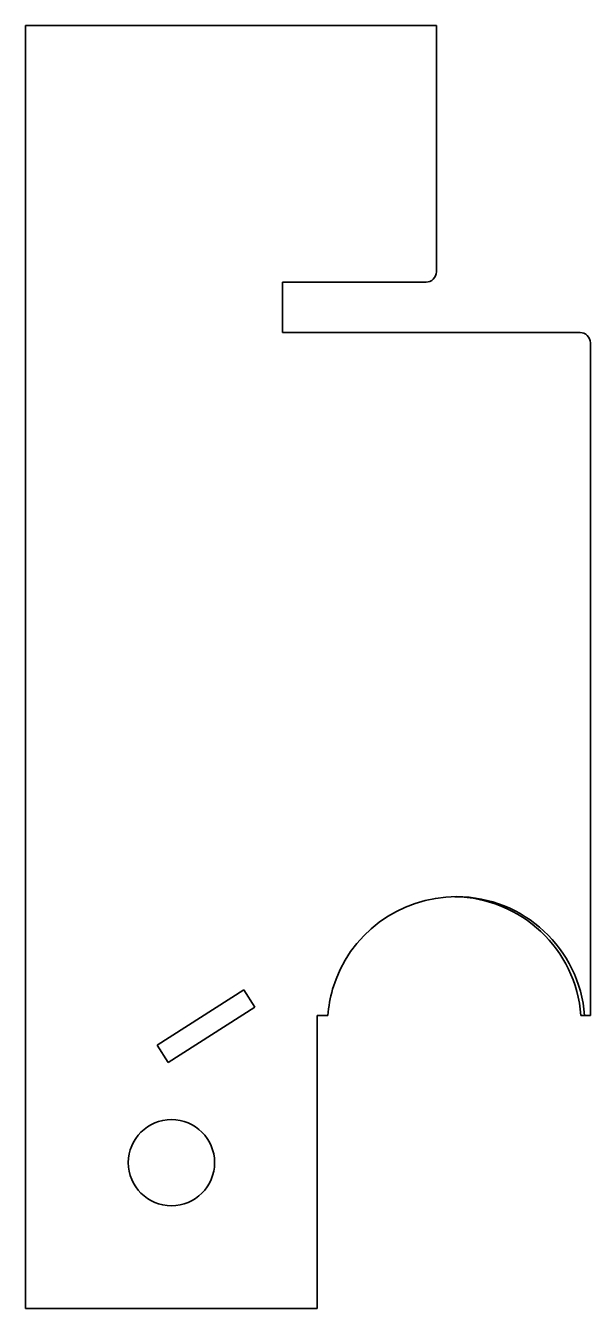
# Model space of a CAD drawing. Extents: x 125 to 180, y 43 to 168.
import ezdxf

# ---------------------------------------------------------------- set-up
doc = ezdxf.new("R2010")
doc.units = 0

msp = doc.modelspace()

# ---------------------------------------------------------------- linework, layer by layer
at = {"color": 7, "lineweight": 35}
for p, q in [((125.395416, 43.399292), (125.395416, 168.399292)), ((125.395416, 168.399292), (165.395416, 168.399292)), ((165.395416, 144.399292), (165.395416, 168.399292)), ((150.395416, 143.399292), (164.395416, 143.399292)), ((150.395416, 138.499283), (150.395416, 143.399292)), ((179.395416, 138.499283), (150.395416, 138.499283)), ((180.395416, 137.499283), (180.395416, 71.949036)), ((146.630615, 74.441666), (138.205566, 69.054779)), ((147.707993, 72.756668), (146.630615, 74.441666)), ((147.707993, 72.756668), (139.282944, 67.369766)), ((154.837769, 71.949036), (153.79541, 71.949036)), ((153.79541, 71.949036), (153.79541, 43.399292)), ((179.831406, 71.949036), (179.475708, 71.949036)), ((180.395416, 71.949036), (179.831406, 71.949036)), ((138.205566, 69.054779), (139.282944, 67.369766)), ((153.79541, 43.399292), (125.395416, 43.399292))]:
    msp.add_line(p, q, dxfattribs=at)
msp.add_circle((139.595413, 57.599289), 4.2, dxfattribs=at)
for centre, radius, start, end in [((164.395416, 144.399292), 1, 269.999997, 360), ((179.395416, 137.499283), 1, 0, 90.000003), ((167.274384, 71.018219), 12.471387, 163.844968, 175.719676)]:
    msp.add_arc(centre, radius, start, end, dxfattribs=at)
for centre, major_axis, ratio, start_param, end_param in [((167.334503, 71.018402), (12.531494, -0.020081), 0.997479, 1.5695729045, 2.8619169911), ((166.978729, 71.019196), (12.531708, -0.017845), 0.997479, 0.0758828956, 1.555218924), ((167.334747, 71.018463), (12.531311, -0.057579), 0.997477, 0.0791215318, 1.5725767632)]:
    msp.add_ellipse(centre, major_axis=major_axis, ratio=ratio, start_param=start_param, end_param=end_param, dxfattribs=at)

doc.saveas('drawing.dxf')
